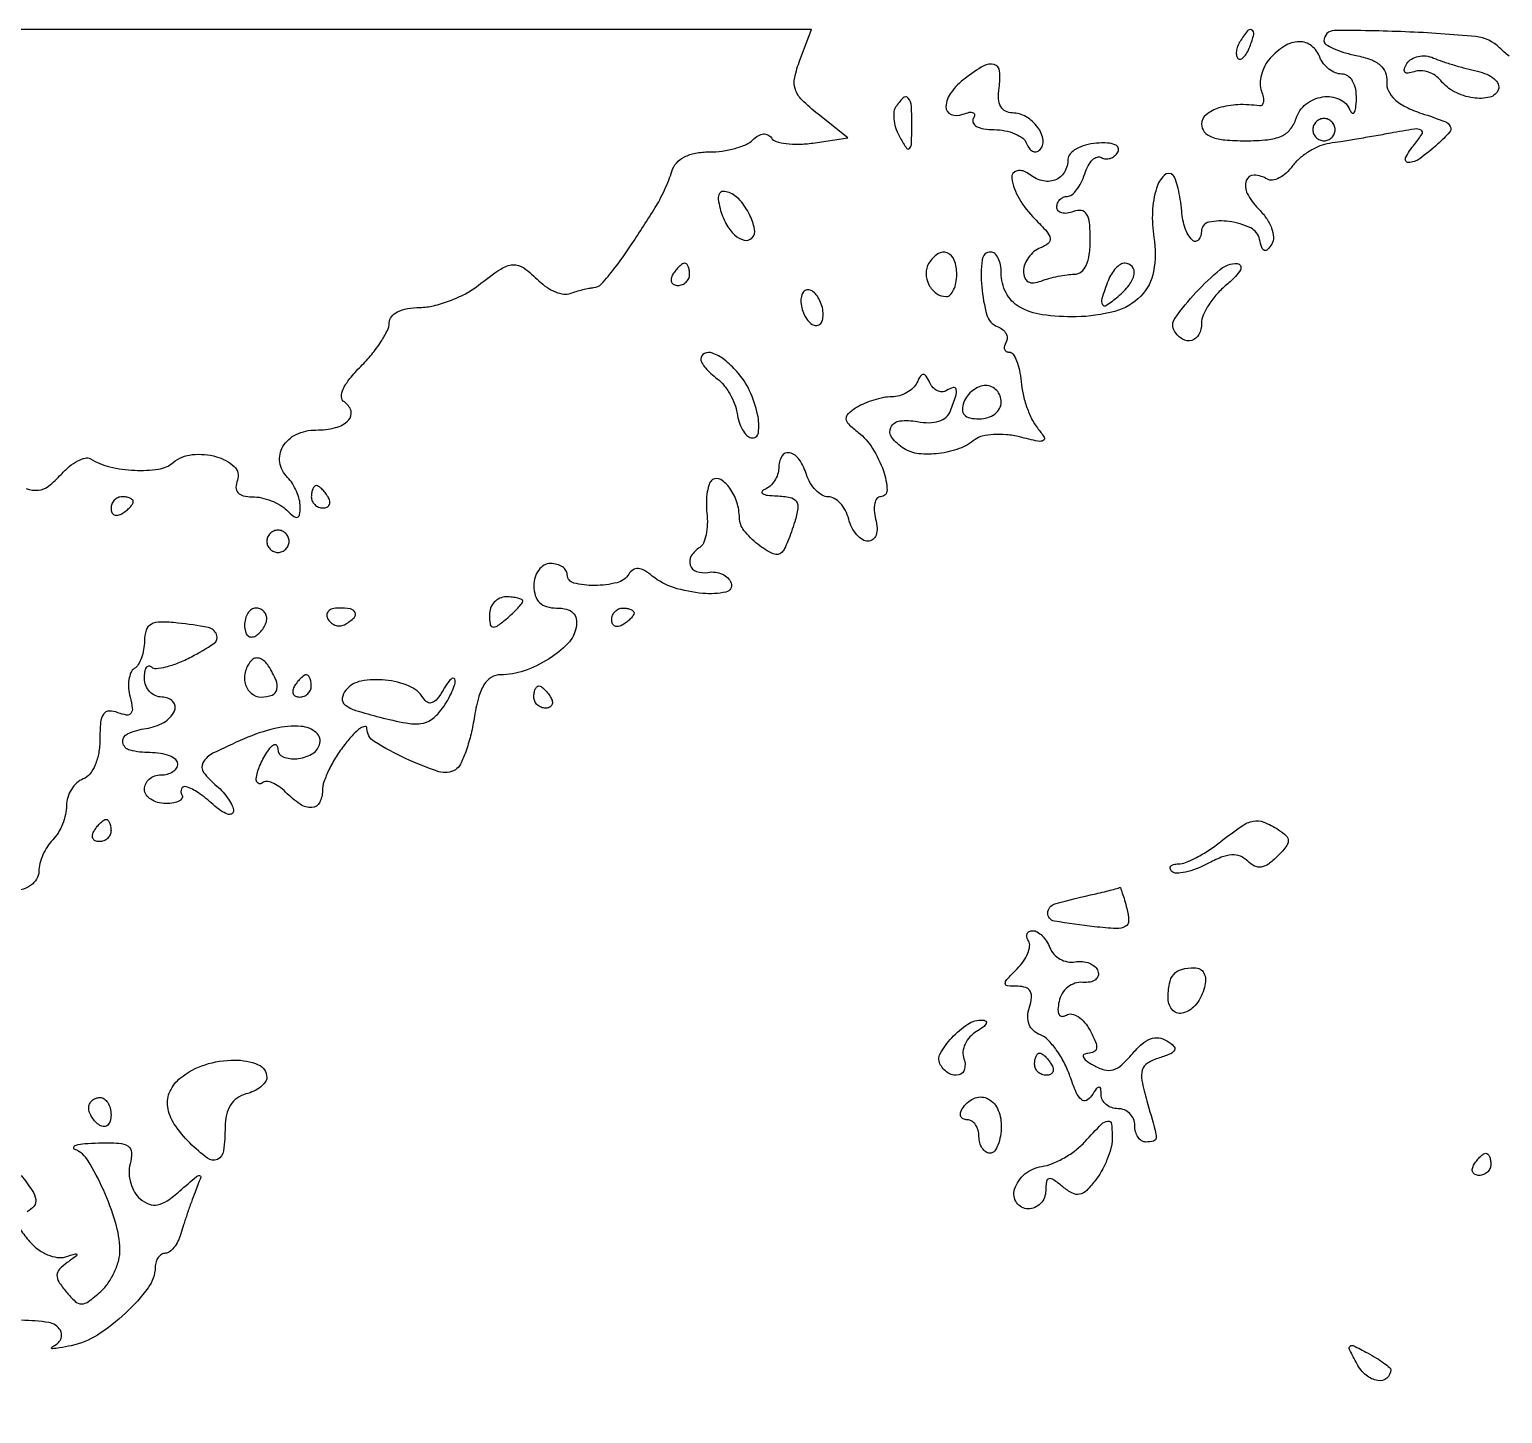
# Model space of a CAD drawing. Extents: x 0 to 4160, y 0 to 3120.
# Drawn here: x 155.7 to 288.1, y 2995.6 to 3120 of the extents above; entities that cross this region are included whole.
import ezdxf

# ---------------------------------------------------------------- set-up
doc = ezdxf.new("R2010")
doc.units = 0

msp = doc.modelspace()

# ---------------------------------------------------------------- linework, layer by layer
for points in [[(4159.499279, 606.274193, 0.000001), (4159.667734, 974.478125, 0.000057)], [(757.647081, 3119.740147, 0.000002), (520.492565, 3119.487217, 0.4139)], [(1964.75, 0.149832, 0.000016), (2717.930904, 0.232101, 0.000028), (3351.473438, 0.357111)], [(155.373941, 3078.731003, 0.105965), (156.490021, 3078.595586, 0.146974), (157.388472, 3078.956793, 0.040301), (158.512372, 3080.013671, -0.036852), (159.249004, 3080.715996, -0.050508), (160.011122, 3081.222928, -0.061386), (160.687496, 3081.480156, -0.201245), (161.150143, 3081.407207, 0.080684), (162.884725, 3080.68901, 0.046716), (165.12553, 3080.377404, 0.047063), (167.257897, 3080.482502, 0.138225), (168.588756, 3081.073661, -0.149123), (170.293521, 3081.78772, -0.092397), (172.473947, 3081.604845, -0.120147), (174.071498, 3080.717328, -0.306863), (174.357715, 3079.489807, 0.086183), (174.229335, 3078.837984, 0.19058), (174.402216, 3078.370362, 0.156732), (174.884117, 3078.088589, 0.054596), (175.693011, 3078, -0.053672), (176.511137, 3077.911925, -0.038542), (177.392322, 3077.6475, -0.039117), (178.201686, 3077.259752, -0.065201), (178.8, 3076.8, 0.023824), (179.41889, 3076.237437, 0.238128), (179.75, 3076.1625, 0.305942), (179.950555, 3076.385696, 0.034569), (180, 3077.1, 0.062559), (179.917461, 3077.757105, 0.039122), (179.667245, 3078.49213, 0.038794), (179.300935, 3079.189151, 0.056054), (178.867217, 3079.732783, -0.157677), (178.176004, 3081.084745, -0.176077), (178.449582, 3082.516992, -0.149384), (179.64991, 3083.606198, -0.110528), (181.409598, 3084, 0.06113), (183.165606, 3084.215496, 0.134149), (184.336986, 3084.87214, 0.269791), (184.566627, 3085.714552, 0.191366), (183.968509, 3086.519462, -0.25952), (183.714348, 3086.974499, -0.109193), (183.869623, 3087.682233, -0.062276), (184.452758, 3088.616723, -0.025785), (185.452197, 3089.724924, 0.024438), (186.427416, 3090.800434, 0.027589), (187.251583, 3091.924878, 0.028415), (187.837044, 3092.946166, 0.116449), (188, 3093.636364, -0.175916), (188.200082, 3094.187453, -0.102217), (188.758243, 3094.630143, -0.07341), (189.633683, 3094.920495, -0.041425), (190.75, 3095.022236, 0.056255), (191.984418, 3095.171679, 0.031862), (193.426562, 3095.612376, 0.031417), (194.841562, 3096.249525, 0.044504), (196, 3097, -0.017121), (198.0188, 3098.470583, -0.131143), (199.116844, 3098.852253, -0.178618), (200.092261, 3098.572002, -0.038046), (201.45427, 3097.402873, 0.049049), (202.156004, 3096.826792, 0.052357), (202.94188, 3096.412908, 0.058481), (203.690968, 3096.21099, 0.128925), (204.275699, 3096.275554, -0.016801), (204.807977, 3096.459544, -0.013248), (205.395176, 3096.623774, -0.013455), (205.9492, 3096.747264, -0.032026), (206.367454, 3096.801253, 0.192721), (207.070834, 3097.136797, 0.022122), (208.224095, 3098.504133, 0.018259), (209.758315, 3100.653536, 0.005631), (211.913429, 3104, 0.021027), (212.313579, 3104.70077, 0.012173), (212.737756, 3105.573437, 0.012153), (213.121272, 3106.471037, 0.019949), (213.396464, 3107.25, -0.10749), (213.816083, 3107.993429, -0.091272), (214.529212, 3108.547734, -0.074826), (215.523957, 3108.887708, -0.045018), (216.768615, 3109, 0.034416), (217.932322, 3109.080195, 0.033267), (219.087626, 3109.319345, 0.035105), (220.073608, 3109.669022, 0.093876), (220.687132, 3110.087132, -0.062314), (221.160026, 3110.454853, -0.109463), (221.628389, 3110.609235, -0.141722), (222.035635, 3110.534614, -0.139502), (222.343104, 3110.253863, 0.183766), (222.767777, 3109.928508, 0.04193), (223.669812, 3109.739586, 0.038007), (224.813508, 3109.686173, 0.029113), (226.060761, 3109.79561), (229.209579, 3110.257758), (226.537968, 3112.388026, -0.026266), (225.092814, 3113.670063, -0.117991), (224.498836, 3114.622283, -0.134289), (224.440062, 3115.673589, -0.038065), (224.908428, 3117.259147), (225.950498, 3120), (187.475249, 3120), (149, 3120)], [(288.648092, 3117.618933, -0.038686), (287.784796, 3118.358061, 0.174271), (285.650127, 3119.363859, 0.013878), (279.321137, 3119.791653, 0.010756), (272.919689, 3119.908341, 0.413252), (272, 3118.985626, 0.254655), (272.174516, 3118.665195, 0.036823), (272.850848, 3118.295921, 0.03426), (273.786826, 3117.946117, 0.022946), (274.896505, 3117.670699, -0.038885), (276.182127, 3117.307788, -0.088772), (277.048707, 3116.800119, -0.12126), (277.523637, 3116.138287, -0.116441), (277.646505, 3115.321235, 0.131821), (277.798753, 3114.482446, 0.097979), (278.361217, 3113.722278, 0.070948), (279.354255, 3113.047584, 0.033882), (280.786248, 3112.463327, -0.009355), (282.865661, 3111.731601, -0.187262), (283.35902, 3111.292473, -0.313051), (283.287917, 3110.763105, -0.02374), (282.207507, 3109.687791, -0.026138), (280.605016, 3108.383149, -0.156419), (279.596382, 3108.048101, -0.562294), (279.340048, 3108.459957, -0.055377), (280.127555, 3109.666184, 0.029181), (280.822728, 3110.618263, 0.451742), (280.724716, 3110.963965, 0.152095), (280.130118, 3111.050214, 0.006389), (278, 3110.683242, -0.002477), (276.513376, 3110.415138, -0.002102), (274.940625, 3110.146349, -0.002119), (273.506055, 3109.913624, -0.005961), (272.5, 3109.767059, 0.064588), (271.637868, 3109.536106, 0.039796), (270.700214, 3109.059472, 0.039339), (269.833057, 3108.42924, 0.055705), (269.181578, 3107.73327, -0.047221), (268.608312, 3107.099695, -0.063617), (267.976791, 3106.654643, -0.079692), (267.386018, 3106.453749, -0.182567), (266.931578, 3106.542287, 0.130356), (265.727651, 3106.907231, 0.333788), (265.024265, 3106.41641, 0.199207), (265.113054, 3105.250929, 0.079189), (266.072949, 3103.927051, -0.042712), (266.815667, 3103.045311, -0.06188), (267.295275, 3102.148411, -0.077325), (267.470454, 3101.33886, -0.156268), (267.309935, 3100.713525, -0.045308), (266.932336, 3100.218721, -0.306777), (266.647935, 3100.15121, -0.227782), (266.413282, 3100.397793, -0.029171), (266.22421, 3101.125, 0.237415), (265.417745, 3102.159324, 0.075083), (263.487132, 3102.740645, 0.087598), (261.654944, 3102.6817, 0.35483), (261, 3101.875, -0.173853), (260.717623, 3101.08743, -0.443696), (260.181478, 3101.062176, -0.11653), (259.529561, 3102.123921, -0.059085), (259.215282, 3103.669493, 0.017282), (259.090255, 3104.731973, 0.020923), (258.89723, 3105.716839, 0.020051), (258.670195, 3106.520046, 0.118), (258.442801, 3106.890532, 0.413419), (257.649464, 3106.891608, 0.122907), (256.954225, 3105.740987, 0.063934), (256.588263, 3103.62481, 0.05115), (256.724027, 3101.313195, -0.085841), (256.692281, 3098.256679, -0.149489), (255.534989, 3096.025169, -0.133638), (253.210425, 3094.66352, -0.062678), (249.731672, 3094.17686, -0.037515), (246.679601, 3094.363863, -0.098811), (244.618377, 3095.077194, -0.142684), (243.432132, 3096.332326, -0.11899), (243, 3098.122445, 0.047727), (242.931252, 3098.841016, 0.06772), (242.725897, 3099.448468, 0.087891), (242.423243, 3099.857893, 0.192035), (242.066883, 3100, 0.381285), (241.281364, 3099.29909, 0.050153), (241.248558, 3096.868689, 0.046776), (241.71024, 3094.334559, 0.236966), (242.649017, 3093.304443, -0.072249), (243.119485, 3093.040877, -0.102102), (243.432512, 3092.678452, -0.123999), (243.540377, 3092.27647, -0.143215), (243.435239, 3091.895215, 0.070985), (243.285601, 3091.552654, 0.146279), (243.291507, 3091.262969, 0.189433), (243.44772, 3091.071881, 0.128463), (243.722875, 3091, -0.247809), (244.061599, 3090.821138, -0.054664), (244.381166, 3090.221889, -0.044765), (244.637783, 3089.365778, -0.029804), (244.783013, 3088.351113, 0.036092), (244.958544, 3087.225723, 0.027993), (245.304701, 3086.034721, 0.028696), (245.756217, 3084.955371, 0.058865), (246.251121, 3084.185239, -0.027285), (246.861943, 3083.354847, -0.447164), (246.782617, 3083.058245, -0.171844), (246.29698, 3082.995685, -0.007977), (244.654347, 3083.377186, 0.037138), (243.480221, 3083.578631, 0.038705), (242.305515, 3083.600134, 0.041779), (241.295218, 3083.455104, 0.115553), (240.654347, 3083.140634, -0.084728), (239.234763, 3082.333094, -0.055772), (237.403839, 3081.891389, -0.057152), (235.593678, 3081.871269, -0.114787), (234.25, 3082.333975, -0.089186), (233.172751, 3083.313881, -0.285744), (233.081733, 3084.238441, -0.252606), (233.895738, 3084.816391, -0.078016), (235.4499, 3084.764826, 0.045942), (236.518994, 3084.660728, 0.079296), (237.400211, 3084.796631, 0.100562), (238.050756, 3085.161996, 0.123678), (238.4499, 3085.730037, 0.013166), (238.918918, 3087.055605, 0.128478), (238.953202, 3087.644089, 0.430242), (238.689143, 3087.809946, 0.075593), (238.08541, 3087.552786, -0.132754), (237.69133, 3087.435355, -0.114832), (237.267517, 3087.522598, -0.099328), (236.877975, 3087.806432, -0.076906), (236.58541, 3088.243769, 0.029131), (236.25692, 3088.853256, 0.258777), (236.000417, 3088.997332, 0.261041), (235.744075, 3088.855505, 0.02954), (235.416667, 3088.25, -0.094961), (235.070109, 3087.770652, -0.060869), (234.515104, 3087.362689, -0.058265), (233.847432, 3087.083635, -0.067678), (233.166667, 3086.984687, 0.044873), (232.419895, 3086.91061, 0.026598), (231.550389, 3086.696219, 0.026469), (230.698773, 3086.387425, 0.040766), (230.004871, 3086.024172, 0.035912), (229.228689, 3085.451628, 0.236794), (229.047015, 3085.020048, 0.189367), (229.268206, 3084.551292, 0.022634), (230.153896, 3083.789485, -0.087236), (231.44452, 3082.35218, -0.056042), (232.41303, 3080.324909, -0.073871), (232.73807, 3078.599881, -0.425615), (232.161007, 3078, 0.22878), (231.832112, 3077.841199, 0.112846), (231.626918, 3077.4125, 0.075332), (231.580759, 3076.766162, 0.044202), (231.710251, 3076, -0.048903), (231.838969, 3075.192382, -0.098139), (231.752196, 3074.5551, -0.144843), (231.465771, 3074.152757, -0.167657), (231.023012, 3074, -0.144205), (230.521289, 3074.147775, -0.071083), (230.014637, 3074.5875, -0.061385), (229.579692, 3075.235063, -0.053316), (229.289749, 3076, 0.057956), (228.991743, 3076.764784, 0.064122), (228.533803, 3077.4125, 0.073043), (227.99293, 3077.851215, 0.134722), (227.450756, 3078, -0.131824), (226.900324, 3078.147687, -0.068504), (226.334879, 3078.5875, -0.060629), (225.840663, 3079.235154, -0.055904), (225.5, 3080, 0.072007), (224.847346, 3081.347318, 0.188874), (223.977409, 3081.945777, 0.330552), (223.284182, 3081.64509, 0.131512), (223, 3080.583333, -0.080074), (222.906632, 3080.004061, -0.064399), (222.632812, 3079.434649, -0.065245), (222.227909, 3078.960859, -0.087674), (221.75, 3078.662281, 0.146323), (221.504559, 3078.466182, 0.445596), (221.54792, 3078.282867, 0.09646), (221.995674, 3078.14051, 0.020366), (222.817388, 3078.078947, -0.037649), (224.021071, 3077.946839, -0.196676), (224.570134, 3077.5926, -0.193114), (224.719074, 3076.950417, -0.036162), (224.44316, 3075.75, -0.010433), (224.147305, 3074.854481, -0.012473), (223.830234, 3074.024452, -0.011255), (223.531467, 3073.341437, -0.076283), (223.327809, 3073.03537, -0.327317), (222.514931, 3072.871652, -0.060029), (221.13078, 3073.727575, -0.05637), (219.881262, 3074.979488, -0.164658), (219.473569, 3076.112405, 0.073354), (219.238633, 3077.519043, 0.075233), (218.608237, 3078.784665, 0.101604), (217.806389, 3079.540672, 0.28405), (217.065745, 3079.540633, 0.170027), (216.777025, 3079.183882, 0.043222), (216.584789, 3078.452909, 0.039044), (216.498913, 3077.529429, 0.031013), (216.546315, 3076.528624, -0.035448), (216.585032, 3075.52267, -0.042691), (216.473939, 3074.583386, -0.047905), (216.243294, 3073.834574, -0.156943), (215.911471, 3073.445286, 0.115015), (215.149447, 3072.687516, 0.222638), (215.047905, 3071.852738, 0.237675), (215.618664, 3071.280124, 0.124883), (216.646256, 3071.206163, -0.074638), (217.308189, 3071.224455, -0.077442), (217.937388, 3071.046283, -0.084388), (218.438029, 3070.704583, -0.117322), (218.729834, 3070.249268, -0.454193), (218.265577, 3069.431436, -0.072755), (216.181772, 3069.313438, -0.05405), (213.562074, 3069.835437, -0.097317), (211.645535, 3070.879216, 0.042077), (210.952292, 3071.362315, 0.11162), (210.379119, 3071.540998, 0.159175), (209.910662, 3071.42843, 0.116953), (209.530011, 3071.048558, -0.19619), (208.473991, 3070.278982, -0.058447), (206.455119, 3070.024188, -0.063739), (204.587752, 3070.24656, -0.343913), (204, 3071, 0.148195), (203.884432, 3071.381354, 0.098894), (203.559375, 3071.70625, 0.082425), (203.073457, 3071.925306, 0.064853), (202.5, 3072, 0.130775), (201.924246, 3071.846791, 0.10214), (201.4375, 3071.416667, 0.08892), (201.111864, 3070.769411, 0.072314), (201, 3070, 0.072454), (201.128173, 3069.120138, 0.127414), (201.50548, 3068.494638, 0.125406), (202.143984, 3068.124762, 0.068994), (203.043837, 3068, -0.058437), (203.935818, 3067.895393, -0.138413), (204.514784, 3067.572634, -0.157354), (204.795406, 3067.026973, -0.082634), (204.793837, 3066.256136, -0.152846), (204.064641, 3064.821591, -0.059225), (202.310335, 3063.406245, -0.056769), (200.116341, 3062.35417, -0.083623), (198.013501, 3062, 0.139191), (197.167726, 3061.7599, 0.118787), (196.513086, 3061.099635, 0.072858), (196.013913, 3059.916329, 0.023798), (195.625167, 3058.057385, -0.021524), (195.30696, 3056.500466, -0.026468), (194.872171, 3055.082718, -0.0265), (194.391773, 3053.957407, -0.141114), (193.947087, 3053.467298, -0.22105), (192.460111, 3053.290307, -0.030158), (189.473432, 3054.472612, -0.029331), (186.661691, 3055.993645, -0.259681), (186, 3057.181776, 0.43929), (185.813767, 3057.352841, 0.136839), (185.4125, 3057.203249, 0.049421), (184.769437, 3056.630544, 0.019484), (184, 3055.727129, 0.027231), (183.234547, 3054.636742, 0.026782), (182.5875, 3053.463697, 0.027797), (182.13439, 3052.376679, 0.085043), (182, 3051.592271, -0.117416), (181.740646, 3050.50307, -0.271659), (181.059422, 3050.06377, -0.161233), (180.005942, 3050.36382, -0.047088), (178.690476, 3051.452381, 0.040711), (178.089031, 3051.96312, 0.060112), (177.482887, 3052.29628, 0.079048), (176.963399, 3052.415024, 0.216372), (176.619048, 3052.285714, -0.358937), (176.222422, 3052.247453, -0.286791), (176.041136, 3052.654329, -0.066074), (176.357465, 3053.791133, -0.042621), (177, 3055, -0.03098), (177.383607, 3055.519905, -0.136358), (177.694683, 3055.733702, -0.359027), (177.896901, 3055.65798, -0.128178), (177.984687, 3055.338484, 0.300998), (178.469811, 3054.626216, 0.122579), (179.685739, 3054.449676, 0.099965), (181.024879, 3054.862496, 0.189922), (181.738055, 3055.714166, 0.305137), (181.436999, 3056.799527, 0.158692), (180.080868, 3057.361945, 0.079359), (177.730276, 3057.173464, 0.042632), (174.965222, 3056.246061, 0.013386), (172.16086, 3054.940891, 0.14664), (171.264661, 3054.100004, 0.303929), (171.320781, 3053.225541, 0.056026), (172.5, 3052, -0.036868), (173.073975, 3051.4474, -0.037078), (173.559375, 3050.817487, -0.039659), (173.896013, 3050.205856, -0.106366), (174, 3049.722568, -0.313731), (173.834277, 3049.484447, -0.172388), (173.462807, 3049.479487, -0.072492), (172.874264, 3049.780523, -0.029517), (172.171259, 3050.345012, 0.031455), (170.850641, 3051.397038, 0.077438), (169.740062, 3051.940671, 0.377825), (169.332963, 3051.757971, 0.250033), (169.367564, 3051.214286, -0.251349), (169.385718, 3050.917433, -0.161426), (169.144585, 3050.659375, -0.085489), (168.631456, 3050.484398, -0.039538), (167.926581, 3050.428571, -0.064923), (167.190044, 3050.524612, -0.082474), (166.565933, 3050.80625, -0.098916), (166.148436, 3051.223974, -0.148052), (166, 3051.714286, -0.115918), (166.115247, 3052.204709, -0.100475), (166.440625, 3052.622321, -0.093242), (166.927171, 3052.902633, -0.084383), (167.5, 3053, 0.064853), (168.073457, 3053.074694, 0.082425), (168.559375, 3053.29375, 0.098894), (168.884432, 3053.618646, 0.148195), (169, 3054, 0.226478), (168.817169, 3054.382936, 0.074992), (168.265625, 3054.70625, 0.057076), (167.457356, 3054.926884, 0.038131), (166.5, 3055, -0.060216), (164.706177, 3055.216822, -0.304075), (164.060097, 3055.924627, -0.341198), (164.495597, 3056.706552, -0.064817), (166.171672, 3057.180449, 0.092064), (167.740583, 3057.717327, 0.149421), (168.704472, 3058.72978, 0.321634), (168.567308, 3059.589631, 0.200171), (167.583333, 3060, -0.104404), (166.979189, 3060.12754, -0.099053), (166.465104, 3060.489583, -0.096594), (166.120566, 3061.030471, -0.09392), (166, 3061.666667, -0.035958), (166.043071, 3062.264798, -0.099998), (166.184118, 3062.659632, -0.236472), (166.391258, 3062.790641, -0.224915), (166.626784, 3062.706549, 0.226027), (167.049967, 3062.556466, 0.035896), (167.940756, 3062.714452, 0.033808), (169.037907, 3063.071816, 0.023699), (170.219715, 3063.613619, 0.028914), (172.244405, 3064.813725, 0.353255), (172.491638, 3065.616428, 0.255957), (171.726823, 3066.246729, 0.019773), (169.003942, 3066.654306, 0.02563), (167.44692, 3066.744392, 0.124873), (166.596054, 3066.534444, 0.194071), (166.150492, 3066.002273, 0.078579), (166, 3065.050599, -0.042854), (165.932955, 3064.269785, -0.04437), (165.733827, 3063.521221, -0.048511), (165.44174, 3062.909731, -0.119224), (165.09388, 3062.558021, 0.15522), (164.784685, 3062.197741, 0.063805), (164.608633, 3061.570939, 0.054752), (164.579959, 3060.79606, 0.045875), (164.714398, 3059.984142, -0.029249), (164.912298, 3058.99413, -0.203973), (164.786542, 3058.528184, -0.275048), (164.398782, 3058.378706, -0.049421), (163.620518, 3058.592127, 0.09448), (162.828846, 3058.734557, 0.245314), (162.333222, 3058.469227, 0.128114), (162.066839, 3057.724023, 0.022121), (162, 3056.213978, -0.042965), (161.893862, 3054.981099, -0.056424), (161.577033, 3053.897604, -0.066975), (161.096243, 3053.078833, -0.135744), (160.5, 3052.638374, 0.095314), (159.9265, 3052.281639, 0.066847), (159.440625, 3051.693884, 0.064544), (159.112114, 3050.974518, 0.075009), (159, 3050.231385, -0.057064), (158.909325, 3049.439472, -0.038879), (158.636222, 3048.574191, -0.039102), (158.235928, 3047.76951, -0.061483), (157.761606, 3047.161606, 0.054371), (157.286623, 3046.570332, 0.038268), (156.883581, 3045.817661, 0.038712), (156.606128, 3045.027649, 0.063359), (156.511606, 3044.325494, -0.137155), (156.314689, 3043.640365, -0.104708), (155.774126, 3043.072915, -0.079443), (154.903872, 3042.660609, -0.044227)], [(154.855021, 3012.111256, 0.021128), (155.682432, 3011.057924, 0.057563), (156.418042, 3010.375787, 0.05714), (157.291542, 3009.877342, 0.062512), (158.164998, 3009.626624, 0.115694), (158.897052, 3009.682146, -0.004534), (159.814997, 3009.96308, -0.406025), (159.930033, 3009.902685, -0.324248), (159.88485, 3009.762181, -0.00393), (159.064302, 3009.170548, 0.048224), (158.366258, 3008.566651, 0.182107), (158.144524, 3008.043579, 0.153109), (158.305677, 3007.445454, 0.031431), (158.957684, 3006.550987, 0.032188), (159.783718, 3005.67679, 0.190913), (160.358392, 3005.45252, 0.162217), (160.985891, 3005.665239, 0.021777), (162.07427, 3006.567213, 0.058634), (162.753991, 3007.345185, 0.042992), (163.319007, 3008.343476, 0.043697), (163.694134, 3009.39803, 0.070699), (163.801559, 3010.342442, 0.066121), (163.408298, 3012.780043, 0.032982), (162.311177, 3015.713086, 0.03002), (160.942048, 3018.318055, 0.162128), (159.741242, 3019.340639, -0.402566), (159.654617, 3019.533883, -0.244767), (159.853563, 3019.71799, -0.046494), (160.649215, 3019.857574, -0.014326), (161.866631, 3019.921053, -0.017683), (163.714877, 3019.899028, -0.134904), (164.533695, 3019.631795, -0.247056), (164.843027, 3019.069223, -0.068632), (164.719866, 3018.036768, 0.074041), (164.629013, 3017.198539, 0.060094), (164.773089, 3016.305143, 0.061518), (165.118755, 3015.49394, 0.088323), (165.621992, 3014.898755, 0.079729), (166.429627, 3014.421631, 0.143949), (167.188821, 3014.354231, 0.102428), (168.041392, 3014.716232, 0.028694), (169.188323, 3015.611988, -0.002532), (170.667403, 3016.897145, -0.200625), (170.954699, 3016.990538, -0.494815), (171.058029, 3016.829372, -0.006076), (170.556112, 3015.5, 0.006428), (170.2196, 3014.606818, 0.00426), (169.855296, 3013.573438, 0.004288), (169.518525, 3012.563417, 0.008321), (169.269915, 3011.75, -0.043792), (169.012119, 3011.080392, -0.053803), (168.655056, 3010.514062, -0.063267), (168.258268, 3010.125911, -0.16344), (167.883369, 3010, 0.138801), (167.543994, 3009.903938, 0.097117), (167.250207, 3009.632812, 0.083293), (167.046662, 3009.227765, 0.068654), (166.968399, 3008.75, -0.154126), (166.33036, 3006.894038, -0.045385), (164.304309, 3004.619465, -0.045751), (161.773074, 3002.65101, -0.091), (159.430095, 3001.693294, -0.008016), (158.373675, 3001.489571, -0.03345), (157.729733, 3001.420017, -0.48089), (157.658503, 3001.502049, -0.249896), (157.756231, 3001.625095, 0.07794), (158.193508, 3001.902537, 0.102327), (158.477402, 3002.279174, 0.118245), (158.564411, 3002.694395, 0.131942), (158.447214, 3003.08541, 0.218657), (157.413886, 3003.772329, 0.035811), (154.958891, 3003.980403, 0.035771)], [(154.926243, 3017.005474, -0.01756), (155.918797, 3015.640391, -0.107423), (156.239692, 3014.835905, -0.212097), (156.088084, 3014.248256, -0.097837), (155.474128, 3013.725583, 0.065613)]]:
    msp.add_lwpolyline(points, format="xyb")
for points in [[(267.162684, 3117.410697, 0.061243), (266.692232, 3116.725147, 0.054732), (266.380157, 3115.919937, 0.057979), (266.263986, 3115.121941, 0.099108), (266.376696, 3114.46073, -0.039591), (266.537311, 3113.917081, -0.08264), (266.55633, 3113.477296, -0.151201), (266.437293, 3113.212034, -0.254494), (266.214012, 3113.130417, 0.046086), (264.265808, 3113.239348, 0.066803), (262.569705, 3112.948796, 0.09092), (261.406865, 3112.336878, 0.230203), (261, 3111.5, 0.174931), (261.246494, 3110.817013, 0.129133), (261.905435, 3110.345356, 0.070353), (263.082832, 3110.07722, 0.020864), (264.932612, 3110, 0.023429), (266.924274, 3110.093376, 0.079929), (268.176809, 3110.417495, 0.120296), (268.978316, 3111.029562, 0.09323), (269.5, 3112, -0.148801), (270.384742, 3113.285579, -0.130429), (271.882729, 3113.942362, -0.145451), (273.389216, 3113.737635, -0.193182), (274.337719, 3112.75, 0.134342), (274.534095, 3112.492009, 0.451325), (274.717133, 3112.528125, 0.102704), (274.859693, 3112.953487, 0.020908), (274.921053, 3113.75, 0.056066), (274.852632, 3114.637491, 0.085113), (274.58155, 3115.360367, 0.108909), (274.147646, 3115.8303, 0.153252), (273.606989, 3116, -0.096313), (273.031441, 3116.111903, -0.06686), (272.454091, 3116.440625, -0.064359), (271.962529, 3116.926569, -0.074185), (271.638374, 3117.5, 0.134879), (270.880092, 3118.530131, 0.173732), (269.773792, 3118.901764, 0.13542), (268.462781, 3118.511752, 0.072295)], [(264.458881, 3118.933469, 0.049364), (264.242038, 3118.490157, 0.059701), (264.133355, 3118.040231, 0.070517), (264.142323, 3117.651151, 0.156651), (264.276326, 3117.390341, 0.281567), (264.50546, 3117.335123, 0.118528), (264.786868, 3117.507038, 0.069269), (265.083816, 3117.899181, 0.035865), (265.345077, 3118.456872, 0.029555), (265.696703, 3119.564815, 0.344086), (265.525317, 3119.954259, 0.36195), (265.120758, 3119.871774, 0.030391)], [(285.79181, 3116.246834, -0.048919), (286.640052, 3115.97429, -0.074833), (287.294207, 3115.565958, -0.102483), (287.660717, 3115.092857, -0.20085), (287.688067, 3114.62543, -0.253523), (286.910479, 3113.92078, -0.097597), (285.406909, 3113.85297, -0.081288), (283.732636, 3114.39248, -0.107741), (282.5, 3115.406925, 0.078456), (282.013786, 3115.856859, 0.066735), (281.385674, 3116.165557, 0.068575), (280.716639, 3116.291861, 0.093843), (280.110804, 3116.208039, -0.044932), (279.555667, 3116.075232, -0.252541), (279.278731, 3116.176234, -0.275782), (279.226131, 3116.452491, -0.050929), (279.461955, 3116.938442, -0.116055), (279.871724, 3117.348824, -0.0873), (280.465836, 3117.586748, -0.07945), (281.158684, 3117.62016, -0.072486), (281.851151, 3117.439578, 0.017973), (282.64534, 3117.137123, 0.008506), (283.68887, 3116.801792, 0.008418), (284.793864, 3116.487542, 0.011779)], [(239.75, 3115.607954, 0.070432), (238.506224, 3114.352836, 0.145748), (238.036271, 3113.068463, 0.330631), (238.487696, 3112.375401, 0.182292), (239.551938, 3112.381557, -0.036408), (240.131719, 3112.556862, -0.155351), (240.487528, 3112.525685, -0.32948), (240.606889, 3112.325929, -0.1144), (240.492921, 3111.988546, 0.253977), (240.471794, 3111.612602, 0.161902), (240.781624, 3111.28813, 0.084204), (241.442907, 3111.069394, 0.037876), (242.35765, 3111, -0.047132), (243.337801, 3110.907402, -0.05401), (244.23724, 3110.632812, -0.061919), (244.929631, 3110.229083, -0.145054), (245.279762, 3109.75, 0.070578), (245.504665, 3109.322132, 0.123326), (245.809069, 3109.065468, 0.159597), (246.142008, 3109.019032, 0.143294), (246.454759, 3109.174997, 0.25009), (246.761592, 3110.060897, 0.120389), (246.28398, 3111.20222, 0.099089), (245.229485, 3112.159878, 0.135769), (244, 3112.5, -0.122202), (243.380281, 3112.653758, -0.150854), (242.961559, 3113.072857, -0.109493), (242.769452, 3113.774133, -0.04689), (242.812858, 3114.75, 0.055113), (242.855458, 3116.268501, 0.313618), (242.368737, 3116.858377, 0.204828), (241.423835, 3116.733928, 0.028579)], [(233.504895, 3113.00792, 0.122724), (233.343042, 3112.501511, 0.053382), (233.372581, 3111.790874, 0.048398), (233.569277, 3111.003913, 0.046456), (233.915469, 3110.25792, 0.018036), (234.50019, 3109.332291, 0.460563), (234.762053, 3109.303867, 0.196561), (234.929801, 3109.672023, 0.007077), (234.969591, 3111.25, 0.0172), (234.926361, 3113.101926, 0.16059), (234.636899, 3113.834724, 0.439837), (234.179224, 3113.856432, 0.059038)], [(271, 3111, 0.099038), (271.076342, 3110.618362, 0.097945), (271.29375, 3110.29375, 0.097945), (271.618362, 3110.076342, 0.099038), (272, 3110, 0.099038), (272.381638, 3110.076342, 0.097945), (272.70625, 3110.29375, 0.097945), (272.923658, 3110.618362, 0.099038), (273, 3111, 0.099038), (272.923658, 3111.381638, 0.097945), (272.70625, 3111.70625, 0.097945), (272.381638, 3111.923658, 0.099038), (272, 3112, 0.099038), (271.618362, 3111.923658, 0.097945), (271.29375, 3111.70625, 0.097945), (271.076342, 3111.381638, 0.099038)], [(249, 3108.340909, -0.13515), (248.679678, 3107.177496, -0.171843), (247.828666, 3106.470694, -0.155279), (246.649432, 3106.418029, -0.107728), (245.456195, 3107.036355, 0.224076), (244.422425, 3107.302363, 0.399543), (243.951463, 3106.644837, 0.100404), (244.601416, 3104.800423, 0.061693), (246.022681, 3102.977319, -0.015489), (247.094821, 3101.836612, -0.134287), (247.399187, 3101.216795, -0.282884), (247.229023, 3100.767271, -0.072917), (246.522681, 3100.37033, 0.078394), (245.940594, 3100.034822, 0.065222), (245.447288, 3099.517038, 0.066709), (245.113726, 3098.903124, 0.091376), (245, 3098.286022, 0.089318), (245.106664, 3097.693686, 0.176942), (245.412466, 3097.33544, 0.155758), (245.910114, 3097.232011, 0.065667), (246.581787, 3097.393011, -0.024761), (247.290883, 3097.625558, -0.016939), (248.115525, 3097.821697, -0.017107), (248.925091, 3097.956854, -0.032815), (249.581787, 3098, 0.172252), (250.184373, 3098.21394, 0.115579), (250.635885, 3098.797694, 0.074826), (250.913063, 3099.765843, 0.032377), (251, 3101.106989, 0.022151), (250.932983, 3102.619005, 0.112051), (250.67562, 3103.417604, 0.232217), (250.206385, 3103.724708, 0.12301), (249.5, 3103.638374, -0.055937), (248.925634, 3103.488865, -0.100118), (248.440625, 3103.516384, -0.147206), (248.122486, 3103.710807, -0.184534), (248, 3104.031385, -0.095235), (248.071064, 3104.401101, -0.09697), (248.273955, 3104.715469, -0.098788), (248.576743, 3104.925922, -0.102977), (248.932612, 3105, 0.170932), (249.335807, 3105.141986, 0.057809), (249.779089, 3105.591765, 0.049463), (250.191175, 3106.243555, 0.039423), (250.504609, 3107.014521, -0.044968), (250.812099, 3107.747506, -0.075949), (251.208477, 3108.281344, -0.112796), (251.625423, 3108.54035, -0.224878), (252.002898, 3108.498209, 0.116804), (252.378467, 3108.373324, 0.100535), (252.7928, 3108.419894, 0.092966), (253.182481, 3108.631628, 0.083719), (253.485804, 3108.97703, 0.242236), (253.515518, 3109.355942, 0.197964), (253.223683, 3109.646301, 0.087702), (252.547783, 3109.795342, 0.031173), (251.554902, 3109.775234, 0.045328), (250.577112, 3109.604199, 0.062028), (249.750503, 3109.266678, 0.0782), (249.189485, 3108.824364, 0.188972)], [(217.733892, 3103.909598, 0.059812), (218.265622, 3102.559781, 0.08207), (219.062836, 3101.529427, 0.124123), (219.901555, 3101.069569, 0.266006), (220.59007, 3101.256736, 0.252287), (220.831388, 3102.062063, 0.065647), (220.372596, 3103.38325, 0.062049), (219.521914, 3104.655763, 0.123415), (218.535866, 3105.347863, 0.096119), (217.9921, 3105.443871, 0.267427), (217.671454, 3105.251878, 0.157402), (217.573817, 3104.761194, 0.035002)], [(236.5, 3099, 0.144187), (236.245197, 3098.069103, 0.115518), (236.502676, 3097.057547, 0.118376), (237.174754, 3096.283364, 0.156311), (238.059017, 3096, 0.200667), (238.418575, 3096.150357, 0.084925), (238.723586, 3096.5875, 0.064972), (238.93082, 3097.23444, 0.045091), (239, 3098, 0.086441), (238.77983, 3099.264012, 0.21455), (238.141919, 3099.925046, 0.248207), (237.303763, 3099.835804, 0.106542)], [(213.5, 3098, 0.082592), (213.343488, 3097.6179, 0.161196), (213.3746, 3097.29375, 0.182303), (213.586039, 3097.078288, 0.108972), (213.940983, 3097, 0.093332), (214.345238, 3097.076123, 0.09642), (214.688914, 3097.29375, 0.099167), (214.918938, 3097.618444, 0.105053), (215, 3098, 0.042167), (214.967655, 3098.382849, 0.061769), (214.870461, 3098.70625, 0.081139), (214.727648, 3098.92554, 0.210953), (214.559017, 3099, 0.151918), (214.34829, 3098.934461, 0.038439), (214.066025, 3098.70625, 0.035638), (213.768994, 3098.382774, 0.029505)], [(252.606989, 3097.418213, 0.011554), (252.028392, 3095.799553, 0.224183), (252.090894, 3095.285016, 0.425932), (252.45477, 3095.20992, 0.022736), (253.5, 3096, 0.05453), (254.489188, 3097.02193, 0.115644), (254.945598, 3098.017369, 0.232619), (254.766045, 3098.699252, 0.217383), (254.106989, 3099, 0.144282), (253.720929, 3098.886229, 0.059761), (253.297997, 3098.53535, 0.052351), (252.905323, 3098.023355, 0.045844)], [(263.25, 3097.056438, 0.037622), (262.389048, 3096.220802, 0.037372), (261.660937, 3095.263814, 0.039939), (261.15653, 3094.331336, 0.104381), (261, 3093.589707, -0.116864), (260.762547, 3092.587642, -0.207459), (260.122784, 3092.052769, -0.210319), (259.302491, 3092.157819, -0.119376), (258.577753, 3092.874193, -0.302679), (258.618473, 3094.062593, -0.030859), (260.490856, 3096.360208, -0.033184), (262.684529, 3098.440927, -0.181522), (264.202251, 3098.966731, -0.280763), (264.491054, 3098.780367, -0.232228), (264.488794, 3098.407941, -0.078154), (264.058814, 3097.803642, -0.025283)], [(225, 3095.618034, 0.059645), (225.074178, 3094.99842, 0.050746), (225.29375, 3094.377112, 0.053126), (225.617096, 3093.846464, 0.091204), (226, 3093.5, 0.131946), (226.379909, 3093.386134, 0.190139), (226.70625, 3093.504138, 0.14379), (226.926373, 3093.853366, 0.069308), (227, 3094.381966, 0.059645), (226.925822, 3095.00158, 0.050746), (226.70625, 3095.622888, 0.053126), (226.382904, 3096.153536, 0.091204), (226, 3096.5, 0.131946), (225.620091, 3096.613866, 0.190139), (225.29375, 3096.495862, 0.14379), (225.073627, 3096.146634, 0.069308)], [(216, 3090.360243, 0.1445), (216.093813, 3090.042409, 0.032114), (216.435138, 3089.58228, 0.03081), (216.914262, 3089.082242, 0.025499), (217.481322, 3088.610243, -0.063492), (218.070041, 3088.039391, -0.03897), (218.613287, 3087.238634, -0.038538), (219.034248, 3086.347124, -0.054837), (219.254665, 3085.5, 0.043273), (219.438597, 3084.719648, 0.051101), (219.747799, 3084.027413, 0.058823), (220.127812, 3083.516702, 0.152957), (220.523344, 3083.295448, 0.438405), (221.176387, 3083.761547, 0.083924), (221.106092, 3085.399753, 0.05713), (220.39119, 3087.525134, 0.072651), (219.252066, 3089.25, 0.042105), (218.114542, 3090.326682, 0.086409), (217.041865, 3090.91461, 0.194939), (216.32585, 3090.874429, 0.290179)], [(239.638374, 3086.5, 0.086117), (239.507681, 3085.836898, 0.195231), (239.68592, 3085.367392, 0.155809), (240.183769, 3085.0868, 0.051069), (241.031385, 3085, 0.074555), (241.783784, 3085.112818, 0.088591), (242.421897, 3085.440489, 0.100732), (242.848362, 3085.927808, 0.130258), (243, 3086.5, 0.091732), (242.894051, 3087.07263, 0.095925), (242.590803, 3087.559375, 0.099462), (242.13847, 3087.885101, 0.106859), (241.606989, 3088, 0.096313), (241.031441, 3087.888097, 0.06686), (240.454091, 3087.559375, 0.064359), (239.962529, 3087.073431, 0.074185)], [(163, 3076.940983, 0.108972), (163.078288, 3076.586039, 0.182303), (163.29375, 3076.3746, 0.161196), (163.6179, 3076.343488, 0.082592), (164, 3076.5, 0.029505), (164.382774, 3076.768994, 0.035638), (164.70625, 3077.066025, 0.038439), (164.934461, 3077.34829, 0.151918), (165, 3077.559017, 0.210953), (164.92554, 3077.727648, 0.081139), (164.70625, 3077.870461, 0.061769), (164.382849, 3077.967655, 0.042167), (164, 3078, 0.105053), (163.618444, 3077.918938, 0.099167), (163.29375, 3077.688914, 0.09642), (163.076123, 3077.345238, 0.093332)], [(181, 3078, 0.105053), (181.081062, 3077.618444, 0.099167), (181.311086, 3077.29375, 0.09642), (181.654762, 3077.076123, 0.093332), (182.059017, 3077, 0.108972), (182.413961, 3077.078288, 0.182303), (182.6254, 3077.29375, 0.161196), (182.656512, 3077.6179, 0.082592), (182.5, 3078, 0.029505), (182.231006, 3078.382774, 0.035638), (181.933975, 3078.70625, 0.038439), (181.65171, 3078.934461, 0.151918), (181.440983, 3079, 0.210953), (181.272352, 3078.92554, 0.081139), (181.129539, 3078.70625, 0.061769), (181.032345, 3078.382849, 0.042167)], [(177, 3074, 0.099038), (177.076342, 3073.618362, 0.097945), (177.29375, 3073.29375, 0.097945), (177.618362, 3073.076342, 0.099038), (178, 3073, 0.099038), (178.381638, 3073.076342, 0.097945), (178.70625, 3073.29375, 0.097945), (178.923658, 3073.618362, 0.099038), (179, 3074, 0.099038), (178.923658, 3074.381638, 0.097945), (178.70625, 3074.70625, 0.097945), (178.381638, 3074.923658, 0.099038), (178, 3075, 0.099038), (177.618362, 3074.923658, 0.097945), (177.29375, 3074.70625, 0.097945), (177.076342, 3074.381638, 0.099038)], [(197, 3067.377555, 0.035496), (197.057736, 3066.565314, 0.304492), (197.28931, 3066.308142, 0.217533), (197.689039, 3066.381629, 0.020633), (198.5, 3067, 0.013852), (199.074554, 3067.504355, 0.019119), (199.559375, 3067.99011, 0.016008), (199.925448, 3068.412416, 0.172217), (200, 3068.622445, 0.294983), (199.90557, 3068.768578, 0.044235), (199.559375, 3068.889093, 0.037907), (199.07485, 3068.972666, 0.023761), (198.5, 3069, 0.107348), (197.927707, 3068.875699, 0.099536), (197.440625, 3068.523407, 0.095788), (197.114059, 3067.996941, 0.091307)], [(175, 3066.440983, 0.066118), (175.073267, 3065.889346, 0.138808), (175.29375, 3065.521475, 0.191142), (175.620352, 3065.392057, 0.139169), (176, 3065.5, 0.06081), (176.382515, 3065.806203, 0.051032), (176.70625, 3066.2129, 0.053229), (176.926698, 3066.653442, 0.089642), (177, 3067.059017, 0.105429), (176.923444, 3067.418051, 0.099231), (176.70625, 3067.723586, 0.096318), (176.381732, 3067.928382, 0.092995), (176, 3068, 0.153634), (175.618621, 3067.879982, 0.097988), (175.29375, 3067.542039, 0.080552), (175.074545, 3067.037096, 0.062283)], [(182.510081, 3066.983688, 0.090427), (182.820631, 3066.639411, 0.095498), (183.22714, 3066.434921, 0.099685), (183.665803, 3066.401101, 0.108373), (184.069098, 3066.542705, 0.050477), (184.838655, 3067.13314, 0.315493), (184.933879, 3067.592818, 0.25701), (184.519563, 3067.914842, 0.039415), (183.440983, 3068, 0.067432), (182.890269, 3067.925389, 0.140899), (182.524436, 3067.701458, 0.190788), (182.397824, 3067.36964, 0.136093)], [(210, 3067.559017, -0.151918), (209.934461, 3067.34829, -0.038439), (209.70625, 3067.066025, -0.035638), (209.382774, 3066.768994, -0.029505), (209, 3066.5, -0.082592), (208.6179, 3066.343488, -0.161196), (208.29375, 3066.3746, -0.182303), (208.078288, 3066.586039, -0.108972), (208, 3066.940983, -0.093332), (208.076123, 3067.345238, -0.09642), (208.29375, 3067.688914, -0.099167), (208.618444, 3067.918938, -0.105053), (209, 3068, -0.042167), (209.382849, 3067.967655, -0.061769), (209.70625, 3067.870461, -0.081139), (209.92554, 3067.727648, -0.210953)], [(175.681695, 3063.348362, 0.124187), (175.08441, 3062.348062, 0.133502), (175.055176, 3061.212732, 0.155852), (175.589638, 3060.33886, 0.180078), (176.5, 3060, 0.08835), (177.468952, 3060.17256, 0.250506), (177.910933, 3060.669028, 0.163745), (177.837075, 3061.505052, 0.038234), (177.166382, 3062.765028, 0.062337), (176.808663, 3063.198361, 0.095744), (176.399021, 3063.458207, 0.126182), (176.004827, 3063.507072, 0.165921)], [(179.5, 3061, 0.082592), (179.343488, 3060.6179, 0.161196), (179.3746, 3060.29375, 0.182303), (179.586039, 3060.078288, 0.108972), (179.940983, 3060, 0.093332), (180.345238, 3060.076123, 0.09642), (180.688914, 3060.29375, 0.099167), (180.918938, 3060.618444, 0.105053), (181, 3061, 0.042167), (180.967655, 3061.382849, 0.061769), (180.870461, 3061.70625, 0.081139), (180.727648, 3061.92554, 0.210953), (180.559017, 3062, 0.151918), (180.34829, 3061.934461, 0.038439), (180.066025, 3061.70625, 0.035638), (179.768994, 3061.382774, 0.029505)], [(184.102782, 3060.623845, 0.141036), (183.783034, 3059.893169, 0.263561), (184.017089, 3059.31245, 0.093097), (184.98399, 3058.80092, 0.013094), (187.165704, 3058.185908, 0.015069), (189.504269, 3057.666786, 0.075528), (190.841034, 3057.616584, 0.125719), (191.787369, 3057.976419, 0.076998), (192.651654, 3058.809764, 0.025506), (193.143472, 3059.530305, 0.025499), (193.559411, 3060.297243, 0.026346), (193.851785, 3061.001952, 0.085003), (193.937788, 3061.5, 0.285085), (193.826884, 3061.679259, 0.292204), (193.619636, 3061.656944, 0.07111), (193.271942, 3061.285942, 0.021173), (192.852758, 3060.630023, -0.033864), (192.32066, 3059.842189, -0.133625), (191.856672, 3059.494274, -0.236235), (191.438644, 3059.530416, -0.117287), (191.052163, 3059.915599, 0.15896), (189.7845, 3060.987545, 0.071394), (187.643898, 3061.520721, 0.072127), (185.468776, 3061.428353, 0.174651)], [(202.5, 3060, -0.082592), (202.656512, 3059.6179, -0.161196), (202.6254, 3059.29375, -0.182303), (202.413961, 3059.078288, -0.108972), (202.059017, 3059, -0.093332), (201.654762, 3059.076123, -0.09642), (201.311086, 3059.29375, -0.099167), (201.081062, 3059.618444, -0.105053), (201, 3060, -0.042167), (201.032345, 3060.382849, -0.061769), (201.129539, 3060.70625, -0.081139), (201.272352, 3060.92554, -0.210953), (201.440983, 3061, -0.151918), (201.65171, 3060.934461, -0.038439), (201.933975, 3060.70625, -0.035638), (202.231006, 3060.382774, -0.029505)], [(163, 3048, -0.105053), (162.918938, 3047.618444, -0.099167), (162.688914, 3047.29375, -0.09642), (162.345238, 3047.076123, -0.093332), (161.940983, 3047, -0.108972), (161.586039, 3047.078288, -0.182303), (161.3746, 3047.29375, -0.161196), (161.343488, 3047.6179, -0.082592), (161.5, 3048, -0.029505), (161.768994, 3048.382774, -0.035638), (162.066025, 3048.70625, -0.038439), (162.34829, 3048.934461, -0.151918), (162.559017, 3049, -0.210953), (162.727648, 3048.92554, -0.081139), (162.870461, 3048.70625, -0.061769), (162.967655, 3048.382849, -0.042167)], [(267.912179, 3048.075438, -0.048574), (268.607688, 3047.534069, -0.218242), (268.795373, 3047.06764, -0.161378), (268.586893, 3046.525603, -0.02456), (267.797894, 3045.655036, -0.040126), (267.013991, 3044.987779, -0.118213), (266.363529, 3044.720672, -0.152679), (265.765418, 3044.810276, -0.083613), (265.155921, 3045.244079, 0.101128), (264.488403, 3045.685077, 0.111999), (263.725939, 3045.80749, 0.078631), (262.77777, 3045.594648, 0.028418), (261.521713, 3045.01162, -0.02969), (260.508371, 3044.544382, -0.04065), (259.546605, 3044.255895, -0.046237), (258.75838, 3044.162647, -0.205508), (258.33484, 3044.331827, -0.125339), (258.18423, 3044.585364, -0.258175), (258.232755, 3044.803724, -0.159936), (258.48841, 3044.953387, -0.053159), (258.925604, 3045, 0.097287), (259.574532, 3045.127471, 0.024101), (260.561614, 3045.5875, 0.023737), (261.661316, 3046.234463, 0.021822), (262.727129, 3047, -0.013949), (264.621406, 3048.406314, -0.101904), (265.65376, 3048.852086, -0.151017), (266.591459, 3048.762492, -0.042355)], [(254.293313, 3040.986371, -0.057989), (254.446501, 3039.898777, -0.277837), (254.149243, 3039.377095, -0.141913), (253.351083, 3039.191113, -0.014186), (251.377566, 3039.352083, -0.015653), (247.77319, 3039.863916, -0.376285), (247.181612, 3040.597508, -0.324624), (247.816757, 3041.400954, -0.014078), (251.5, 3042.325449, 0.003843), (252.276069, 3042.503442, 0.005732), (252.951677, 3042.672074, 0.002657), (253.522839, 3042.824861, 0.112767), (253.633369, 3042.883999, -0.521887), (253.703395, 3042.866405, -0.00699), (253.882242, 3042.374421, -0.012583), (254.081788, 3041.750458, -0.007146)], [(247.379628, 3037.45309, 0.094397), (247.731765, 3036.884678, 0.080531), (248.28638, 3036.447802, 0.080025), (248.95411, 3036.206497, 0.091276), (249.632873, 3036.20309, -0.067872), (250.297393, 3036.230677, -0.074373), (250.923305, 3036.075834, -0.083602), (251.415851, 3035.768537, -0.127813), (251.695276, 3035.352941, -0.158899), (251.704812, 3034.929505, -0.162253), (251.46252, 3034.586029, -0.116521), (250.981557, 3034.38112, -0.063607), (250.337334, 3034.352941, 0.099921), (249.625921, 3034.270152, 0.090546), (248.974184, 3033.917793, 0.087597), (248.472336, 3033.345392, 0.085744), (248.192183, 3032.63157, 0.038355), (248.100314, 3031.907788, 0.137291), (248.202596, 3031.457364, 0.275337), (248.467165, 3031.299754, 0.139261), (248.853695, 3031.409579, -0.186513), (249.33622, 3031.499772, -0.098094), (249.911227, 3031.270398, -0.074619), (250.492496, 3030.756367, -0.051633), (250.98501, 3030.028008, -0.021876), (251.472778, 3029.012169, -0.125828), (251.563309, 3028.427287, -0.263108), (251.334382, 3028.100667, -0.105705), (250.785184, 3027.969591, 0.126251), (250.433865, 3027.870532, 0.388297), (250.366157, 3027.654739, 0.12654), (250.64028, 3027.321559, 0.025883), (251.284044, 3026.900849, 0.06551), (252.249376, 3026.49697, 0.138429), (253.053987, 3026.504767, 0.112855), (253.843199, 3026.945764, 0.035679), (254.784044, 3027.925503, -0.039575), (255.631881, 3028.794747, -0.089081), (256.418331, 3029.267307, -0.120249), (257.162511, 3029.360078, -0.114033), (257.882128, 3029.103568, -0.04723), (258.49431, 3028.624625, -0.315641), (258.567354, 3028.266184, -0.194375), (258.236136, 3027.94089, -0.021273), (257.213824, 3027.567865, 0.059613), (256.150026, 3027.084592, 0.187008), (255.679891, 3026.473233, 0.122135), (255.639311, 3025.524356, 0.019746), (256.081696, 3023.715143, -0.002205), (256.834578, 3021.045636, -0.073247), (256.916873, 3020.386701, -0.330706), (256.689421, 3020.094089, -0.067923), (256, 3020, -0.148195), (255.618646, 3020.115568, -0.098894), (255.29375, 3020.440625, -0.082425), (255.074694, 3020.926543, -0.064853), (255, 3021.5, 0.099038), (254.885486, 3022.072457, 0.097945), (254.559375, 3022.559375, 0.097945), (254.072457, 3022.885486, 0.099038), (253.5, 3023, -0.081749), (252.92593, 3023.094491, -0.09112), (252.436127, 3023.367188, -0.099323), (252.105752, 3023.773192, -0.118755), (251.984687, 3024.25, 0.034348), (251.939783, 3024.803715, 0.402811), (251.783441, 3024.923892, 0.210984), (251.545409, 3024.785583, 0.015923), (251.116108, 3024.153627, -0.140224), (250.656514, 3023.744559, -0.305794), (250.210942, 3023.809562, -0.106882), (249.743547, 3024.465022, -0.017768), (249.178844, 3025.916814, 0.03547), (248.64762, 3027.151395, 0.036113), (247.94996, 3028.290729, 0.038582), (247.198982, 3029.184564, 0.107537), (246.517621, 3029.631612, -0.09161), (245.891778, 3030.01456, -0.116413), (245.506492, 3030.569136, -0.105697), (245.388134, 3031.280849, -0.065471), (245.537587, 3032.118425, 0.04947), (245.719933, 3032.980403, 0.155026), (245.604844, 3033.554068, 0.189258), (245.202239, 3033.887102, 0.07942), (244.495959, 3034, -0.022626), (243.563253, 3034.042229, -0.377403), (243.366348, 3034.25, -0.199229), (243.500002, 3034.608881, -0.008896), (244.437763, 3035.58062, 0.044372), (245.000613, 3036.253335, 0.05587), (245.387164, 3036.967, 0.066704), (245.553396, 3037.613782, 0.169581), (245.450174, 3038.08062, -0.080246), (245.304321, 3038.43202, -0.158497), (245.328535, 3038.729932, -0.183974), (245.516248, 3038.927684, -0.112359), (245.833994, 3039, -0.135325), (246.241881, 3038.887546, -0.062024), (246.680736, 3038.545595, -0.054837), (247.081936, 3038.044794, -0.049904)], [(261.264254, 3033.902508, -0.09875), (260.541445, 3032.416206, -0.154583), (259.389215, 3031.603048, -0.277859), (258.433703, 3031.831036, -0.201286), (258, 3032.864718, -0.041709), (258.115379, 3034.245458, -0.134257), (258.4993, 3035.074566, -0.156048), (259.210904, 3035.521325, -0.062839), (260.362796, 3035.666667, -0.126746), (260.873859, 3035.535001, -0.149628), (261.21997, 3035.177669, -0.118585), (261.355674, 3034.614183, -0.064098)], [(240.791533, 3029.943144, 0.074854), (240.179875, 3029.451289, 0.077815), (239.749692, 3028.807117, 0.084625), (239.561509, 3028.112668, 0.116063), (239.648522, 3027.473553, -0.156295), (239.70022, 3026.556693, -0.271081), (239.178419, 3026.032587, -0.20492), (238.311548, 3026.160129, -0.117257), (237.549826, 3026.91938, -0.268943), (237.521215, 3027.936505, -0.063199), (238.555088, 3029.373834, -0.060557), (240.00619, 3030.596172, -0.15238), (241.321429, 3030.969591, -0.162147), (241.606374, 3030.866452, -0.358968), (241.651933, 3030.655529, -0.113674), (241.376188, 3030.330096, -0.028423)], [(247.5, 3027, -0.082592), (247.656512, 3026.6179, -0.161196), (247.6254, 3026.29375, -0.182303), (247.413961, 3026.078288, -0.108972), (247.059017, 3026, -0.093332), (246.654762, 3026.076123, -0.09642), (246.311086, 3026.29375, -0.099167), (246.081062, 3026.618444, -0.105053), (246, 3027, -0.042167), (246.032345, 3027.382849, -0.061769), (246.129539, 3027.70625, -0.081139), (246.272352, 3027.92554, -0.210953), (246.440983, 3028, -0.151918), (246.65171, 3027.934461, -0.038439), (246.933975, 3027.70625, -0.035638), (247.231006, 3027.382774, -0.029505)], [(177, 3025.799392, -0.160571), (176.863648, 3025.385754, -0.066786), (176.449219, 3024.958551, -0.056591), (175.842365, 3024.58302, -0.046359), (175.125, 3024.322437, 0.093067), (174.335613, 3023.949479, 0.094615), (173.740601, 3023.317336, 0.08433), (173.373654, 3022.445097, 0.057553), (173.25, 3021.37439, -0.030558), (173.117185, 3019.203224, -0.259925), (172.561916, 3018.442916, -0.277351), (171.655926, 3018.542692, -0.033665), (170.083333, 3019.916667, -0.049822), (168.687776, 3021.621977, -0.111674), (168.095558, 3023.177163, -0.146337), (168.303618, 3024.561389, -0.112739), (169.25, 3025.769947, -0.094073), (171.448423, 3026.954852, -0.075883), (174.103967, 3027.370536, -0.098826), (176.225469, 3026.955458, -0.304023)], [(163, 3022.440983, -0.066118), (162.926733, 3021.889346, -0.138808), (162.70625, 3021.521475, -0.191142), (162.379648, 3021.392057, -0.139169), (162, 3021.5, -0.06081), (161.617485, 3021.806203, -0.051032), (161.29375, 3022.2129, -0.053229), (161.073302, 3022.653442, -0.089642), (161, 3023.059017, -0.105429), (161.076556, 3023.418051, -0.099231), (161.29375, 3023.723586, -0.096318), (161.618268, 3023.928382, -0.092995), (162, 3024, -0.153634), (162.381379, 3023.879982, -0.097988), (162.70625, 3023.542039, -0.080552), (162.925455, 3023.037096, -0.062283)], [(243, 3021.5, -0.038131), (242.926884, 3020.542644, -0.057076), (242.70625, 3019.734375, -0.074992), (242.382936, 3019.182831, -0.226478), (242, 3019, -0.148195), (241.618646, 3019.115568, -0.098894), (241.29375, 3019.440625, -0.082425), (241.074694, 3019.926543, -0.064853), (241, 3020.5, 0.06887), (240.920655, 3021.073318, 0.085131), (240.688914, 3021.559375, 0.099915), (240.344827, 3021.884374, 0.140337), (239.940983, 3022, -0.108972), (239.586039, 3022.078288, -0.182303), (239.3746, 3022.29375, -0.161196), (239.343488, 3022.6179, -0.082592), (239.5, 3023, -0.145013), (240.524371, 3023.91526, -0.214731), (241.710286, 3023.936783, -0.182485), (242.655154, 3023.02808, -0.111435)], [(252.968197, 3020.25, -0.061325), (252.854008, 3019.443602, -0.029898), (252.523634, 3018.456412, -0.029118), (252.051891, 3017.456814, -0.037207), (251.499452, 3016.601615, -0.032443), (250.678866, 3015.652279, -0.147249), (250.044598, 3015.305156, -0.176104), (249.390908, 3015.397459, -0.050998), (248.531256, 3015.97406, 0.019152), (247.693244, 3016.616992, 0.213623), (247.290129, 3016.696698, 0.310714), (247.057579, 3016.443324, 0.035028), (247, 3015.622445, -0.095941), (246.880071, 3015.003182, -0.097163), (246.537836, 3014.476593, -0.098639), (246.027046, 3014.124041, -0.102224), (245.426676, 3014, -0.24915), (244.379344, 3014.556427, -0.230575), (244.207485, 3015.768491, -0.142775), (245.1319, 3017.131341, -0.138088), (246.655786, 3017.805866, 0.061721), (247.601075, 3018.062967, 0.033767), (248.680709, 3018.592973, 0.03309), (249.720377, 3019.289111, 0.044795), (250.550558, 3020.055866, -0.009026), (252.008513, 3021.609571, -0.181712), (252.585273, 3021.880837, -0.410202), (252.917005, 3021.602322, -0.028011)], [(287, 3018, -0.105053), (286.918938, 3017.618444, -0.099167), (286.688914, 3017.29375, -0.09642), (286.345238, 3017.076123, -0.093332), (285.940983, 3017, -0.108972), (285.586039, 3017.078288, -0.182303), (285.3746, 3017.29375, -0.161196), (285.343488, 3017.6179, -0.082592), (285.5, 3018, -0.029505), (285.768994, 3018.382774, -0.035638), (286.066025, 3018.70625, -0.038439), (286.34829, 3018.934461, -0.151918), (286.559017, 3019, -0.210953), (286.727648, 3018.92554, -0.081139), (286.870461, 3018.70625, -0.061769), (286.967655, 3018.382849, -0.042167)], [(278, 2999.523833, -0.22399), (277.644896, 2998.770925, -0.218593), (276.832391, 2998.555677, -0.133066), (275.789334, 2999.041668, -0.094984), (274.974479, 3000.047686, -0.007706), (274.302109, 3001.351943, -0.31588), (274.34762, 3001.650351, -0.327735), (274.639661, 3001.701722, -0.008028), (275.924306, 3001.04051, -0.014188), (276.719564, 3000.585418, -0.020723), (277.390265, 3000.136749, -0.016923), (277.90095, 2999.736407, -0.221543)]]:
    msp.add_lwpolyline(points, format="xyb", close=True)

doc.saveas('drawing.dxf')
